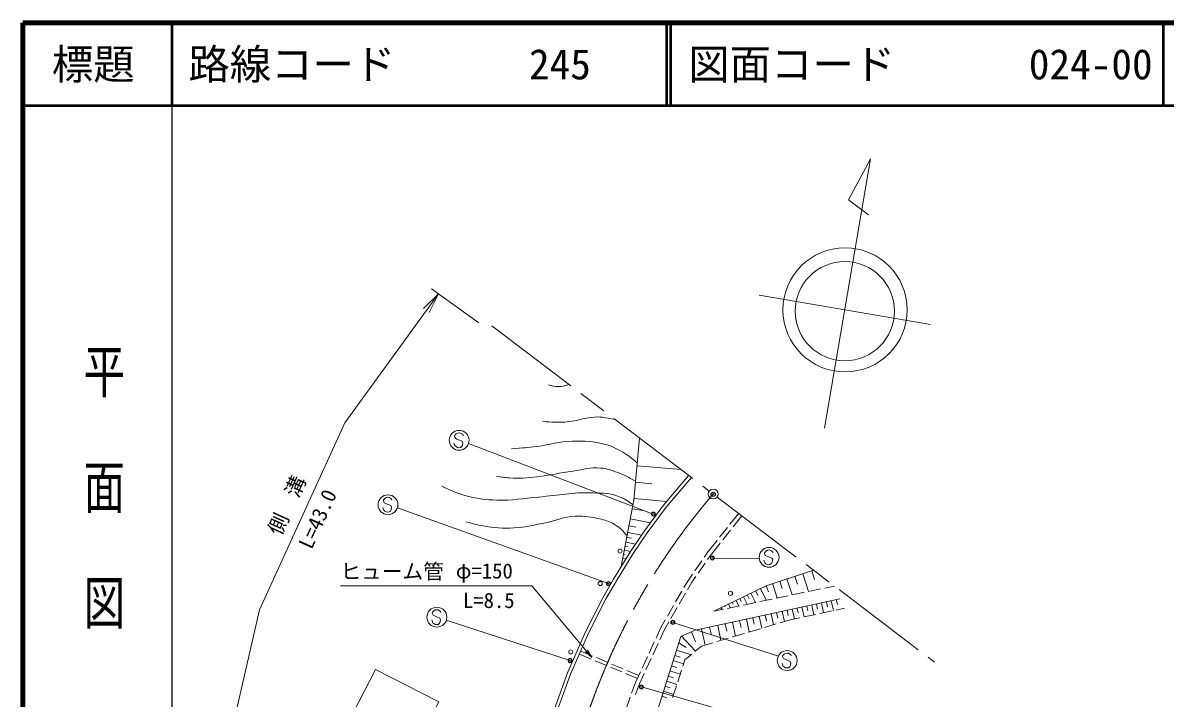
# Model space of a CAD drawing. Units: millimetres at full size, sheet at 1:1000; details may follow other scales. Extents: x 40000 to 680000, y 20000 to 380000.
# Drawn here: x 40000 to 177992, y 298358 to 380000 of the extents above; entities that cross this region are included whole.
import ezdxf
from ezdxf.enums import TextEntityAlignment as Align

# ---------------------------------------------------------------- set-up
doc = ezdxf.new("R2010")
doc.units = ezdxf.units.MM
doc.header["$LTSCALE"] = 1000
doc.header["$PDMODE"] = 32
doc.header["$PDSIZE"] = 500
doc.linetypes.add('CHAIN', pattern=[18.5, 12, -1.5, 3.5, -1.5])
for name, color, linetype, lineweight in [('M-BGD', 7, 'Continuous', 13), ('M-BMK', 2, 'CHAIN', 13), ('M-BMK-ROW', 30, 'Continuous', 13), ('M-BMK-SRVR', 3, 'Continuous', 13), ('M-STR-HTXT', 7, 'Continuous', 13), ('M-TTL', 2, 'Continuous', 140), ('M-TTL-BAND', 7, 'Continuous', 25), ('M-TTL-LINE', 7, 'Continuous', 50), ('S-STR-HTXT', 7, 'Continuous', 13)]:
    doc.layers.add(name, color=color, linetype=linetype, lineweight=lineweight)
doc.layers.add('M-OTRS', color=6, linetype='Continuous')
doc.layers.add('M-TTL-TXT', color=7, linetype='Continuous')
doc.styles.add('@ＭＳ ゴシック', font='')
doc.styles.add('ＭＳ ゴシック', font='')
doc.styles.get('@ＭＳ ゴシック').set_extended_font_data('@MS Gothic')
doc.styles.get('ＭＳ ゴシック').set_extended_font_data('MS Gothic')

# ---------------------------------------------------------------- blocks, each defined once
blk = doc.blocks.new('open_arrow')
at = {"color": 0, "linetype": 'Continuous', "lineweight": -2}
blk.add_lwpolyline([(7.5, 1.25), (0, 0), (7.5, -1.25)], dxfattribs=at)

msp = doc.modelspace()

# ---------------------------------------------------------------- linework, layer by layer
at = {"layer": 'M-BGD'}
for p, q in [((92185, 330140), (92160, 330004)), ((92160, 330004), (92253, 329781)), ((92346, 330300), (92185, 330140)), ((92508, 330404), (92346, 330300)), ((92709, 330436), (92508, 330404)), ((92847, 330410), (92709, 330436)), ((93016, 330316), (92847, 330410)), ((93144, 330221), (93016, 330316)), ((93179, 330086), (93144, 330221)), ((92124, 329075), (92082, 329209)), ((92215, 328858), (92124, 329075)), ((92335, 328765), (92215, 328858)), ((92253, 329781), (92431, 329686)), ((92507, 328667), (92335, 328765)), ((92431, 329686), (93059, 329433)), ((92650, 328641), (92507, 328667)), ((92852, 328667), (92650, 328641)), ((93007, 328776), (92852, 328667)), ((93100, 328951), (93007, 328776)), ((93059, 329433), (93147, 329222)), ((93147, 329222), (93100, 328951)), ((114201, 326431), (119513, 325994)), ((114024, 324461), (115994, 324283)), ((117405, 321681), (120453, 325305)), ((117719, 321432), (120759, 325047)), ((83584, 322348), (83559, 322212)), ((83559, 322212), (83652, 321989)), ((83745, 322507), (83584, 322348)), ((83652, 321989), (83829, 321894)), ((83907, 322612), (83745, 322507)), ((83829, 321894), (84458, 321641)), ((84107, 322644), (83907, 322612)), ((84245, 322618), (84107, 322644)), ((84415, 322524), (84245, 322618)), ((84543, 322429), (84415, 322524)), ((84458, 321641), (84545, 321430)), ((84578, 322294), (84543, 322429)), ((113846, 322490), (117787, 322134)), ((115085, 318567), (117405, 321681)), ((83522, 321283), (83481, 321417)), ((83614, 321066), (83522, 321283)), ((83734, 320973), (83614, 321066)), ((83905, 320875), (83734, 320973)), ((84049, 320849), (83905, 320875)), ((84251, 320875), (84049, 320849)), ((84405, 320983), (84251, 320875)), ((84498, 321158), (84405, 320983)), ((84545, 321430), (84498, 321158)), ((113630, 321264), (114853, 321028)), ((115411, 318335), (117719, 321432)), ((125414, 319376), (126478, 320714)), ((125810, 319071), (126870, 320402)), ((113234, 319209), (114066, 319048)), ((113394, 320040), (115841, 319569)), ((124169, 317811), (125103, 318985)), ((112961, 317795), (113543, 317683)), ((113074, 318377), (114737, 318056)), ((113395, 316081), (115085, 318567)), ((113731, 315864), (115411, 318335)), ((122793, 316083), (123858, 317420)), ((124565, 317506), (125499, 318680)), ((111357, 312761), (113395, 316081)), ((112660, 316232), (113400, 316089)), ((112755, 316723), (113125, 316651)), ((112849, 317214), (114012, 316990)), ((122308, 315388), (122793, 316083)), ((123194, 315784), (124254, 317115)), ((129783, 316143), (129622, 315984)), ((129945, 316248), (129783, 316143)), ((130145, 316280), (129945, 316248)), ((130283, 316254), (130145, 316280)), ((130453, 316160), (130283, 316254)), ((130581, 316065), (130453, 316160)), ((130616, 315929), (130581, 316065)), ((111701, 312557), (113731, 315864)), ((112471, 315250), (112841, 315179)), ((112566, 315741), (112750, 315705)), ((121164, 313747), (122022, 314977)), ((121576, 313464), (122434, 314694)), ((122720, 315104), (123194, 315784)), ((129560, 314919), (129519, 315053)), ((129652, 314702), (129560, 314919)), ((129622, 315984), (129597, 315848)), ((129597, 315848), (129690, 315625)), ((129772, 314608), (129652, 314702)), ((129690, 315625), (129867, 315529)), ((129867, 315529), (130496, 315276)), ((130536, 314794), (130443, 314619)), ((130496, 315276), (130583, 315066)), ((130583, 315066), (130536, 314794)), ((120393, 312642), (120878, 313337)), ((129943, 314511), (129772, 314608)), ((130087, 314485), (129943, 314511)), ((130289, 314510), (130087, 314485)), ((130443, 314619), (130289, 314510)), ((134224, 313406), (134927, 311264)), ((135295, 313758), (135647, 312687)), ((110053, 310484), (111357, 312761)), ((110405, 310294), (111701, 312557)), ((119860, 311718), (120393, 312642)), ((120293, 311468), (120815, 312373)), ((120815, 312373), (121290, 313053)), ((129809, 311956), (130056, 311203)), ((130561, 312203), (131131, 310468)), ((131429, 312488), (131714, 311621)), ((132296, 312773), (132929, 310845)), ((133260, 313090), (133576, 312126)), ((136862, 311669), (138036, 311915)), ((107976, 306392), (110053, 310484)), ((118861, 309985), (119610, 311284)), ((119295, 309735), (120044, 311035)), ((127050, 310614), (127493, 309706)), ((127504, 310835), (127725, 310381)), ((127958, 311057), (128513, 309920)), ((128526, 311334), (128804, 310766)), ((129095, 311612), (129790, 310187)), ((130990, 310439), (132458, 310746)), ((132947, 310849), (134416, 311157)), ((134905, 311259), (136373, 311567)), ((108338, 306221), (110405, 310294)), ((117862, 308252), (118611, 309552)), ((118296, 308003), (119045, 309302)), ((123455, 308860), (124628, 309106)), ((124354, 309298), (124464, 309071)), ((124803, 309518), (124858, 309404)), ((125117, 309208), (126586, 309516)), ((125252, 309737), (125474, 309283)), ((125702, 309956), (125812, 309729)), ((126151, 310175), (126483, 309494)), ((126600, 310395), (126767, 310054)), ((127075, 309618), (128543, 309926)), ((129032, 310029), (130501, 310336)), ((132951, 309111), (133205, 307945)), ((133535, 309238), (133662, 308655)), ((134118, 309365), (134373, 308191)), ((134705, 309492), (134833, 308905)), ((135292, 309620), (135549, 308438)), ((135883, 309749), (136011, 309158)), ((136474, 309877), (136733, 308688)), ((137068, 310007), (137198, 309412)), ((137663, 310136), (137924, 308939)), ((138251, 309008), (139254, 309219)), ((138262, 310267), (138392, 309668)), ((89429, 307691), (89387, 307825)), ((89490, 308755), (89465, 308620)), ((89465, 308620), (89558, 308397)), ((89651, 308915), (89490, 308755)), ((89558, 308397), (89736, 308301)), ((89813, 309020), (89651, 308915)), ((89736, 308301), (90364, 308048)), ((90014, 309051), (89813, 309020)), ((90152, 309026), (90014, 309051)), ((90321, 308932), (90152, 309026)), ((90449, 308837), (90321, 308932)), ((90364, 308048), (90452, 307837)), ((90452, 307837), (90404, 307566)), ((90484, 308701), (90449, 308837)), ((117080, 306895), (117613, 307819)), ((126580, 307724), (126762, 306889)), ((127416, 307906), (127753, 306359)), ((128190, 308075), (128358, 307301)), ((128963, 308243), (129275, 306810)), ((129680, 308399), (129836, 307682)), ((130396, 308555), (130685, 307228)), ((131060, 308699), (131204, 308036)), ((131494, 307468), (132846, 307869)), ((131723, 308844), (131990, 307615)), ((132337, 308977), (132471, 308363)), ((132846, 307869), (133848, 308080)), ((134337, 308183), (135805, 308492)), ((136294, 308595), (137762, 308905)), ((89520, 307474), (89429, 307691)), ((89640, 307380), (89520, 307474)), ((89812, 307283), (89640, 307380)), ((89955, 307257), (89812, 307283)), ((90157, 307282), (89955, 307257)), ((90312, 307391), (90157, 307282)), ((90404, 307566), (90312, 307391)), ((105802, 301416), (107976, 306392)), ((116491, 305625), (117080, 306895)), ((116945, 305415), (117524, 306664)), ((117524, 306664), (118046, 307570)), ((120757, 306360), (121260, 305172)), ((121989, 306725), (122414, 304776)), ((122964, 306937), (123176, 305963)), ((123939, 307150), (124332, 305344)), ((124842, 307346), (125038, 306443)), ((125744, 307542), (126108, 305871)), ((127659, 306331), (129097, 306757)), ((129576, 306899), (131015, 307326)), ((106173, 301267), (108338, 306221)), ((115651, 303810), (116281, 305171)), ((119239, 305028), (120116, 304495)), ((119569, 305857), (121246, 304034)), ((121993, 304651), (123345, 305052)), ((123824, 305194), (125262, 305620)), ((125741, 305762), (127180, 306189)), ((107233, 303676), (108664, 303078)), ((107388, 304045), (108819, 303447)), ((116105, 303600), (116735, 304961)), ((118961, 304151), (120715, 303596)), ((119982, 302991), (120795, 303662)), ((121180, 303980), (121993, 304651)), ((131972, 303670), (131811, 303511)), ((132134, 303775), (131972, 303670)), ((132335, 303807), (132134, 303775)), ((132473, 303781), (132335, 303807)), ((132642, 303687), (132473, 303781)), ((132770, 303592), (132642, 303687)), ((132805, 303457), (132770, 303592)), ((109126, 302886), (110510, 302307)), ((109280, 303255), (110664, 302676)), ((111125, 302484), (112509, 301905)), ((114810, 301996), (115440, 303357)), ((115264, 301786), (115894, 303147)), ((118366, 302271), (118988, 302074)), ((118563, 302894), (119820, 302496)), ((118762, 303522), (119390, 303323)), ((119733, 302230), (119982, 302991)), ((131749, 302446), (131708, 302580)), ((131841, 302229), (131749, 302446)), ((131811, 303511), (131786, 303375)), ((131786, 303375), (131879, 303152)), ((131961, 302135), (131841, 302229)), ((131879, 303152), (132056, 303056)), ((132056, 303056), (132685, 302804)), ((132725, 302321), (132633, 302146)), ((132685, 302804), (132772, 302593)), ((132772, 302593), (132725, 302321)), ((104178, 296967), (105802, 301416)), ((104559, 296844), (106173, 301267)), ((110971, 302115), (112355, 301536)), ((112817, 301343), (114248, 300746)), ((112971, 301713), (114402, 301115)), ((114011, 300272), (114600, 301542)), ((114475, 300083), (115054, 301332)), ((117973, 301032), (118590, 300836)), ((118168, 301649), (119414, 301254)), ((119111, 300330), (119578, 301755)), ((132133, 302038), (131961, 302135)), ((132276, 302012), (132133, 302038)), ((132478, 302038), (132276, 302012)), ((132633, 302146), (132478, 302038)), ((113545, 298959), (114011, 300272)), ((114016, 298790), (114475, 300083)), ((117584, 299804), (118195, 299610)), ((117778, 300415), (119011, 300024)), ((118489, 298429), (118956, 299854)), ((112877, 297074), (113378, 298488)), ((117199, 298588), (117804, 298396)), ((117391, 299193), (118613, 298806))]:
    msp.add_line(p, q, dxfattribs=at)
for points in [[(112282, 314268), (113828, 322291), (114505, 329800)], [(135516, 313831), (129782, 311947), (123455, 308860)], [(138687, 310359), (121229, 306560), (119491, 305824), (115689, 293821), (117459, 284125), (118902, 280620), (125212, 276975), (129471, 272823), (135614, 270886)]]:
    msp.add_lwpolyline(points, dxfattribs=at)
msp.add_lwpolyline([(79267, 291178), (88346, 286658), (89566, 289122), (85321, 291296), (87686, 296091), (89013, 295443), (90233, 297907), (82596, 301835), (79888, 296566), (81556, 295670)], close=True, dxfattribs=at)
for centre, radius in [((92709, 329533), 1200), ((84107, 321741), 1200), ((116156, 320612), 200), ((130145, 315377), 1200), ((123288, 315300), 200), ((110740, 312203), 200), ((90014, 308149), 1200), ((118522, 307520), 200), ((132335, 302904), 1200), ((106106, 302917), 200), ((114724, 299710), 200)]:
    msp.add_circle(centre, radius, dxfattribs=at)
for points, knots in [([(103517, 336244), (103983, 336095), (104180, 336046), (104617, 336033), (105152, 336016), (105394, 336110), (105964, 336293)], [0, 0, 0, 0, 1, 1, 1, 2, 2, 2, 2]), ([(102785, 331834), (103471, 331747), (103685, 331734), (104265, 331716), (105200, 331688), (105732, 331732), (106656, 331881), (107420, 332005), (107823, 332220), (108593, 332303), (109749, 332430), (110254, 332283), (111560, 332040)], [0, 0, 0, 0, 1, 1, 1, 2, 2, 2, 3, 3, 3, 4, 4, 4, 4]), ([(99033, 328499), (100510, 328614), (100910, 328653), (102108, 328790), (103784, 328981), (104693, 329390), (106379, 329420), (107954, 329448), (108873, 329442), (110392, 329026), (111256, 328789), (111711, 328538), (112482, 328081), (113214, 327647), (113474, 327430), (114233, 326784)], [0, 0, 0, 0, 1, 1, 1, 2, 2, 2, 3, 3, 3, 4, 4, 4, 5, 5, 5, 5]), ([(97203, 325187), (97935, 325054), (98172, 325035), (98797, 324984), (100083, 324878), (100814, 324997), (102099, 325118), (103826, 325281), (104765, 325589), (106484, 325819), (107771, 325991), (108494, 326288), (109787, 326181), (110623, 326111), (111075, 325920), (111864, 325635), (112752, 325314), (113070, 325121), (114033, 324570)], [0, 0, 0, 0, 1, 1, 1, 2, 2, 2, 3, 3, 3, 4, 4, 4, 5, 5, 5, 6, 6, 6, 6]), ([(90604, 323987), (91974, 323336), (92457, 323117), (93718, 322784), (95068, 322427), (95865, 322363), (97260, 322305), (99232, 322224), (100331, 322530), (102299, 322677), (104868, 322869), (106302, 323279), (108876, 323173), (110127, 323121), (110898, 323204), (112049, 322709), (112744, 322411), (113048, 322243), (113720, 321732)], [0, 0, 0, 0, 1, 1, 1, 2, 2, 2, 3, 3, 3, 4, 4, 4, 5, 5, 5, 6, 6, 6, 6]), ([(93550, 319692), (94654, 319357), (95028, 319275), (95996, 319117), (97478, 318874), (98342, 318871), (99839, 318993), (101154, 319101), (101876, 319298), (103170, 319554), (104557, 319829), (105289, 320294), (106702, 320342), (107943, 320385), (108658, 320300), (109861, 319993), (110557, 319816), (110957, 319685), (111567, 319306), (112214, 318902), (112441, 318626), (112996, 317975)], [0, 0, 0, 0, 1, 1, 1, 2, 2, 2, 3, 3, 3, 4, 4, 4, 5, 5, 5, 6, 6, 6, 7, 7, 7, 7])]:
    msp.add_open_spline(points, degree=3, knots=knots, dxfattribs=at)
for p in [(116156, 320612), (123288, 315300), (110740, 312203), (118522, 307520), (106106, 302917), (114724, 299710)]:
    msp.add_point(p, dxfattribs=at)
at = {"layer": 'M-BMK'}
for p, q in [((96660, 343364), (122923, 323402)), ((123878, 322676), (150140, 302714))]:
    msp.add_line(p, q, dxfattribs=at)
msp.add_arc((184048, 270868), 80000, 139.29654, 176.8976, dxfattribs=at)
at = {"layer": 'M-BMK-ROW'}
for centre in [(112148, 316138), (109748, 312216), (125478, 311024), (106187, 303949)]:
    msp.add_circle(centre, 250, dxfattribs=at)
at = {"layer": 'M-BMK-SRVR'}
for p, q in [((136836, 331017), (142416, 363574)), ((142416, 363574), (139728, 358584)), ((139728, 358584), (142145, 356804)), ((128936, 347083), (149636, 343536))]:
    msp.add_line(p, q, dxfattribs=at)
for centre, radius in [((139328, 345302), 7501), ((139292, 345148), 6000), ((123400, 323039), 600)]:
    msp.add_circle(centre, radius, dxfattribs=at)
at = {"layer": 'M-OTRS'}
msp.add_point((123393, 323006), dxfattribs=at)
at = {"layer": 'M-STR-HTXT'}
for p, q in [((95065, 343715), (89382, 347836)), ((78885, 331657), (90192, 347249)), ((68595, 309017), (78885, 331657)), ((93847, 329153), (116156, 320612)), ((110740, 312203), (85248, 321368)), ((123288, 315300), (128959, 315195)), ((64544, 291433), (68595, 309017)), ((106106, 302917), (91157, 307784)), ((118522, 307520), (131269, 303455)), ((114724, 299710), (126913, 296230))]:
    msp.add_line(p, q, dxfattribs=at)
at = {"layer": 'M-TTL'}
for p, q in [((40000, 380000), (40000, 20000)), ((680000, 380000), (40000, 380000))]:
    msp.add_line(p, q, dxfattribs=at)
at = {"layer": 'M-TTL-BAND'}
msp.add_line((58000, 370000), (58000, 20000), dxfattribs=at)
at = {"layer": 'M-TTL-LINE'}
for p, q in [((58000, 380000), (58000, 370000)), ((117750, 380000), (117750, 370000)), ((118250, 380000), (118250, 370000)), ((177750, 380000), (177750, 370000)), ((40000, 370000), (680000, 370000))]:
    msp.add_line(p, q, dxfattribs=at)
at = {"layer": 'S-STR-HTXT'}
msp.add_lwpolyline([(108719, 303292), (101482, 311938), (78363, 311929)], dxfattribs=at)

# ---------------------------------------------------------------- block references
at = {"layer": 'M-STR-HTXT', "xscale": 333, "yscale": 333, "rotation": 234.1}
msp.add_blockref('open_arrow', (90192, 347249), dxfattribs=at)
at = {"layer": 'S-STR-HTXT', "xscale": 133, "yscale": 133, "rotation": 129.9}
msp.add_blockref('open_arrow', (108719, 303292), dxfattribs=at)

# ---------------------------------------------------------------- texts
at = {"layer": 'M-STR-HTXT', "style": 'ＭＳ ゴシック'}
for s, rotation, p in [('側\u3000溝', 65.557, (70328, 318277)), ('φ=150', 359.858, (92304, 313748)), ('L=8.5', 359.858, (93169, 310182))]:
    msp.add_text(s, height=1833, rotation=rotation, dxfattribs=at).set_placement(p, align=Align.MIDDLE_LEFT)
msp.add_text('L=43.0', height=1833, rotation=65.557, dxfattribs=at).set_placement((76939, 319412), align=Align.BOTTOM_CENTER)
at = {"layer": 'M-TTL-BAND', "style": '@ＭＳ ゴシック', "width": 1.4}
msp.add_text('平  面  図', height=3666, rotation=270, dxfattribs=at).set_placement((49777, 306475), align=Align.MIDDLE_RIGHT)
at = {"layer": 'M-TTL-TXT', "style": 'ＭＳ ゴシック'}
msp.add_text('標題', height=3666, dxfattribs=at).set_placement((48500, 375000), align=Align.MIDDLE_CENTER)
for s, p in [('路線コード', (60000, 375000)), ('245', (101142, 375000)), ('図面コード', (120380, 375000)), ('024-00', (161521, 375000))]:
    msp.add_text(s, height=3666, dxfattribs=at).set_placement(p, align=Align.MIDDLE_LEFT)
at = {"layer": 'S-STR-HTXT', "style": 'ＭＳ ゴシック'}
msp.add_text('ヒューム管', height=1833, rotation=0.022, dxfattribs=at).set_placement((78362, 313679), align=Align.MIDDLE_LEFT)

doc.saveas('drawing.dxf')
